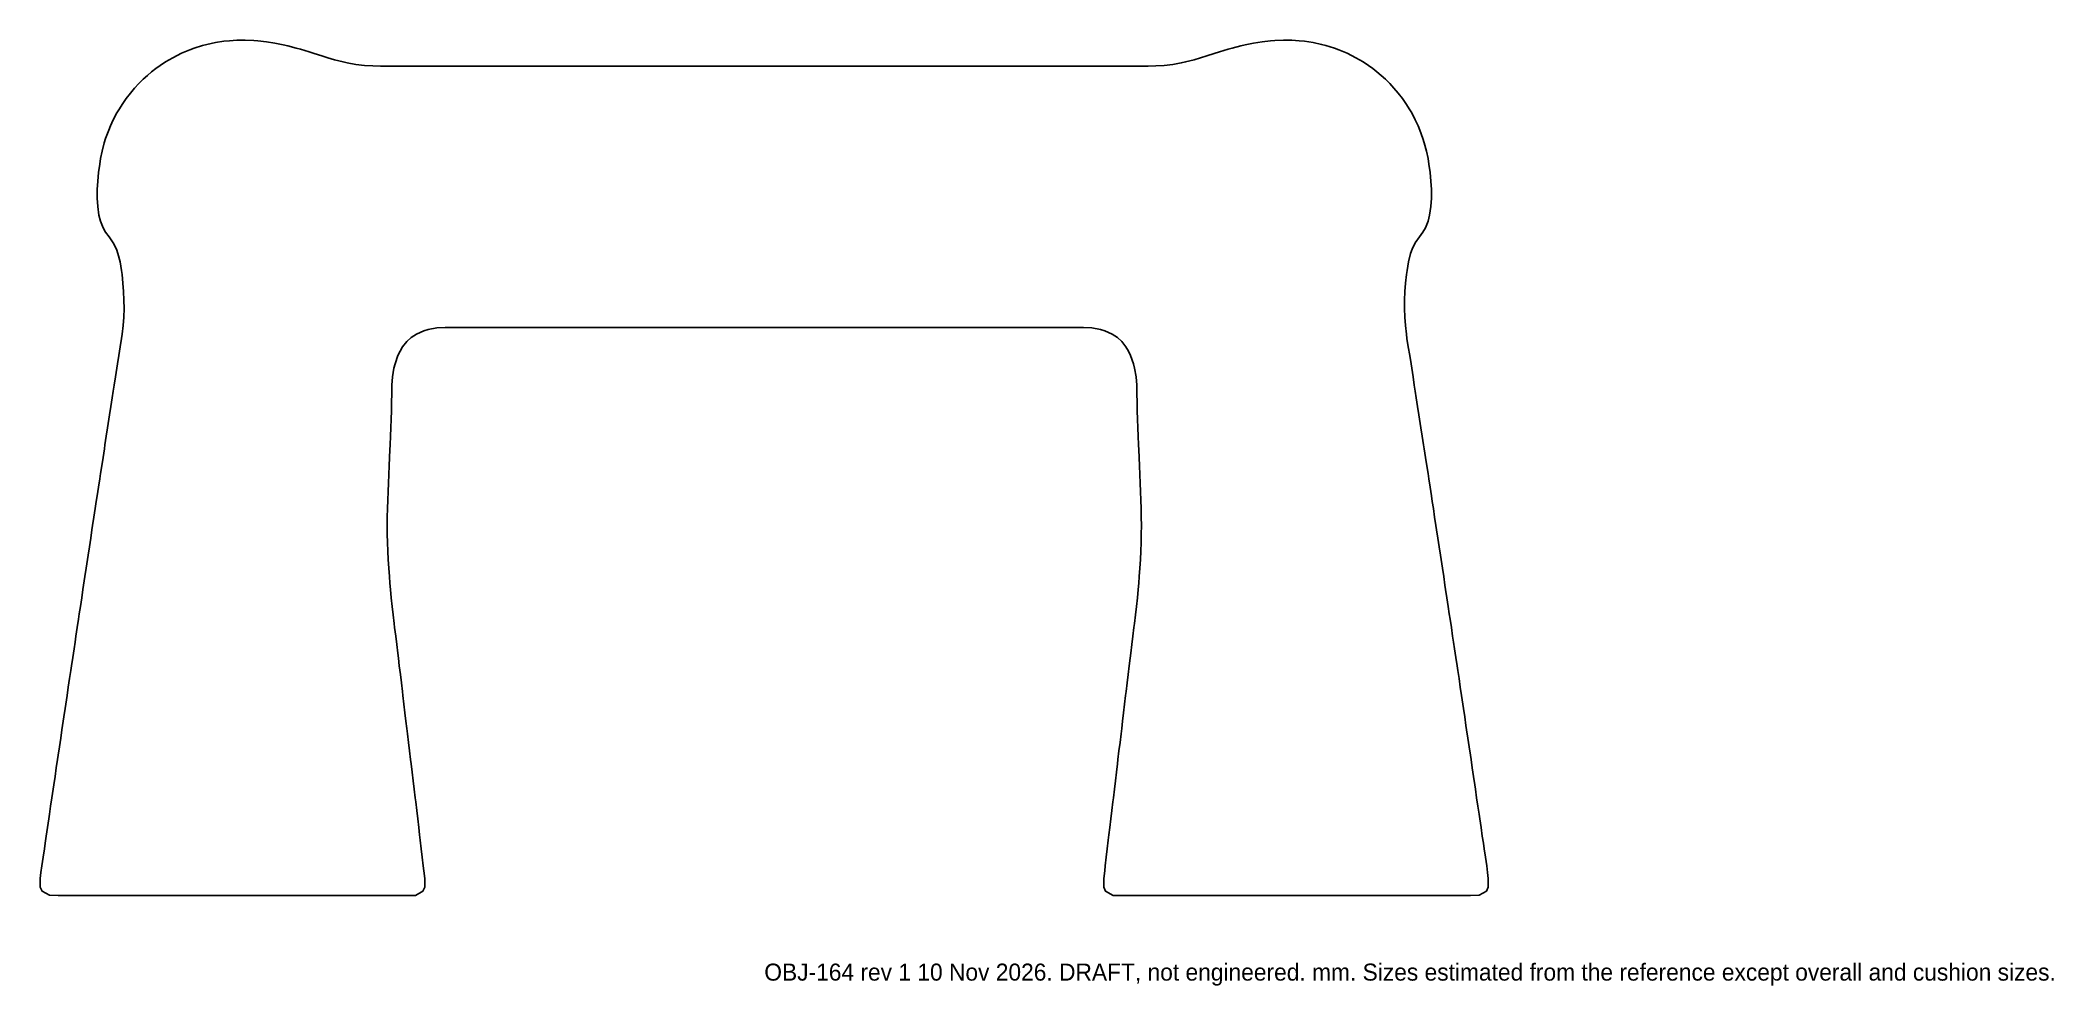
# Model space of a CAD drawing. Header units: millimetres. Extents: x -340 to 606, y -42 to 402.
import ezdxf

# ---------------------------------------------------------------- set-up
doc = ezdxf.new("R2010")
doc.units = ezdxf.units.MM
doc.layers.add('NOTE', color=8, linetype='Continuous')
doc.layers.add('PROFILE', color=7, linetype='Continuous')

msp = doc.modelspace()

# ---------------------------------------------------------------- linework, layer by layer
at = {"layer": 'PROFILE'}
msp.add_lwpolyline([(340, 10.85), (339.57, 14), (338.98, 18), (338.4, 22), (338, 24.7), (337.51, 28), (336.93, 32), (336.34, 36), (336, 38.29), (335.45, 42), (334.86, 46), (334.27, 50), (333.98, 52), (333.39, 56), (332.8, 60), (332.21, 64), (331.91, 66), (331.32, 70), (330.72, 74), (330.13, 78), (329.83, 80), (329.24, 84), (328.65, 88), (328.05, 92), (327.75, 94), (327.16, 98), (326.56, 102), (326, 105.76), (325.67, 108), (325.07, 112), (324.47, 116), (324, 119.14), (323.57, 122), (322.97, 126), (322.37, 130), (322, 132.48), (321.47, 136), (320.87, 140), (320.27, 144), (319.97, 146), (319.36, 150), (318.76, 154), (318.15, 158), (317.85, 160), (317.24, 164), (316.64, 168), (316.03, 172), (315.73, 174), (315.12, 178), (314.51, 182), (314, 185.33), (313.59, 188), (312.98, 192), (312.37, 196), (312, 198.4), (311.45, 202), (310.83, 206), (310.22, 210), (309.91, 212), (309.29, 216), (308.67, 220), (308.05, 224), (307.74, 226), (307.12, 230), (306.5, 234), (306, 237.21), (305.56, 240), (304.94, 244), (304.31, 248), (304, 250), (303.37, 254), (302.74, 258), (302.11, 262), (301.81, 264), (301.36, 268), (301.07, 272), (300.95, 276), (300.99, 280), (301.17, 284), (301.48, 288), (301.91, 292), (302.17, 294), (302.8, 298), (303.8, 302), (304.55, 304), (306, 306.96), (308, 309.74), (309.63, 312), (310.74, 314), (312, 317.17), (312.73, 320), (313.34, 324), (313.6, 328), (313.57, 332), (313.33, 336), (312.93, 340), (312.41, 344), (312, 346.55), (311.31, 350), (310.26, 354), (309.63, 356), (308.17, 360), (307.33, 362), (306, 364.85), (304.34, 368), (303.17, 370), (301.9, 372), (300, 374.74), (298, 377.34), (296, 379.7), (294, 381.86), (292, 383.84), (290, 385.66), (288, 387.34), (286, 388.9), (284, 390.34), (281.48, 392), (278.08, 394), (276, 395.09), (274, 396.06), (270, 397.76), (268, 398.49), (264, 399.75), (262, 400.28), (258, 401.14), (254, 401.75), (251.45, 402), (248, 402.2), (244, 402.21), (240, 402.02), (238, 401.86), (234, 401.41), (230, 400.78), (226.09, 400), (224, 399.53), (220, 398.51), (218, 397.95), (214, 396.77), (211.51, 396), (208, 394.89), (205.12, 394), (202, 393.07), (198, 392), (196, 391.55), (192, 390.84), (188, 390.39), (184, 390.1), (180.46, 390), (178, 389.99), (174, 389.99), (170, 389.99), (166, 389.99), (162, 389.99), (158, 389.99), (154, 389.99), (150, 389.99), (146, 389.99), (142, 389.99), (138, 389.99), (134, 389.99), (130, 389.99), (126, 389.99), (122, 389.99), (118, 389.99), (114, 389.99), (110, 389.99), (106, 389.99), (102, 389.99), (98, 389.99), (94, 389.99), (90, 389.99), (86, 389.99), (82, 389.99), (78, 389.99), (74, 389.99), (70, 389.99), (66, 389.99), (62, 389.99), (58, 389.99), (54, 389.99), (50, 389.99), (46, 389.99), (42, 389.99), (38, 389.99), (34, 389.99), (30, 389.99), (26, 389.99), (22, 389.99), (18, 389.99), (14, 389.99), (10, 389.99), (6, 389.99), (2, 389.99), (-2, 389.99), (-6, 389.99), (-10, 389.99), (-14, 389.99), (-18, 389.99), (-22, 389.99), (-26, 389.99), (-30, 389.99), (-34, 389.99), (-38, 389.99), (-42, 389.99), (-46, 389.99), (-50, 389.99), (-54, 389.99), (-58, 389.99), (-62, 389.99), (-66, 389.99), (-70, 389.99), (-74, 389.99), (-78, 389.99), (-82, 389.99), (-86, 389.99), (-90, 389.99), (-94, 389.99), (-98, 389.99), (-102, 389.99), (-106, 389.99), (-110, 389.99), (-114, 389.99), (-118, 389.99), (-122, 389.99), (-126, 389.99), (-130, 389.99), (-134, 389.99), (-138, 389.99), (-142, 389.99), (-146, 389.99), (-150, 389.99), (-154, 389.99), (-158, 389.99), (-162, 389.99), (-166, 389.99), (-170, 389.99), (-174, 389.99), (-178, 389.99), (-180.46, 390), (-184, 390.1), (-188, 390.39), (-192, 390.84), (-196, 391.55), (-198, 392), (-202, 393.07), (-205.12, 394), (-208, 394.89), (-211.51, 396), (-214, 396.77), (-218, 397.95), (-220, 398.51), (-224, 399.53), (-226.09, 400), (-230, 400.78), (-234, 401.41), (-238, 401.86), (-240, 402.02), (-244, 402.21), (-248, 402.2), (-251.45, 402), (-254, 401.75), (-258, 401.14), (-262, 400.28), (-264, 399.75), (-268, 398.49), (-270, 397.76), (-274, 396.06), (-276, 395.09), (-278.08, 394), (-281.48, 392), (-284, 390.34), (-286, 388.9), (-288, 387.34), (-290, 385.66), (-292, 383.84), (-294, 381.86), (-296, 379.7), (-298, 377.34), (-300, 374.74), (-301.9, 372), (-303.17, 370), (-304.34, 368), (-306, 364.85), (-307.33, 362), (-308.17, 360), (-309.63, 356), (-310.26, 354), (-311.31, 350), (-312, 346.55), (-312.41, 344), (-312.93, 340), (-313.33, 336), (-313.57, 332), (-313.6, 328), (-313.34, 324), (-312.73, 320), (-312, 317.17), (-310.74, 314), (-309.63, 312), (-308, 309.74), (-306, 306.96), (-304.55, 304), (-303.8, 302), (-302.8, 298), (-302.17, 294), (-301.91, 292), (-301.48, 288), (-301.17, 284), (-300.99, 280), (-300.95, 276), (-301.07, 272), (-301.36, 268), (-301.81, 264), (-302.11, 262), (-302.74, 258), (-303.37, 254), (-304, 250), (-304.31, 248), (-304.94, 244), (-305.56, 240), (-306, 237.21), (-306.5, 234), (-307.12, 230), (-307.74, 226), (-308.05, 224), (-308.67, 220), (-309.29, 216), (-309.91, 212), (-310.22, 210), (-310.83, 206), (-311.45, 202), (-312, 198.4), (-312.37, 196), (-312.98, 192), (-313.59, 188), (-314, 185.33), (-314.51, 182), (-315.12, 178), (-315.73, 174), (-316.03, 172), (-316.64, 168), (-317.24, 164), (-317.85, 160), (-318.15, 158), (-318.76, 154), (-319.36, 150), (-319.97, 146), (-320.27, 144), (-320.87, 140), (-321.47, 136), (-322, 132.48), (-322.37, 130), (-322.97, 126), (-323.57, 122), (-324, 119.14), (-324.47, 116), (-325.07, 112), (-325.67, 108), (-326, 105.76), (-326.56, 102), (-327.16, 98), (-327.75, 94), (-328.05, 92), (-328.65, 88), (-329.24, 84), (-329.83, 80), (-330.13, 78), (-330.72, 74), (-331.32, 70), (-331.91, 66), (-332.21, 64), (-332.8, 60), (-333.39, 56), (-333.98, 52), (-334.27, 50), (-334.86, 46), (-335.45, 42), (-336, 38.29), (-336.34, 36), (-336.93, 32), (-337.51, 28), (-338, 24.7), (-338.4, 22), (-338.98, 18), (-339.57, 14), (-340, 10.85), (-340.31, 8), (-340.34, 4), (-339.48, 2), (-336, 0.11), (-332, 0), (-328, 0), (-324, 0), (-320, 0), (-316, 0), (-312, 0), (-308, 0), (-304, 0), (-300, 0), (-296, 0), (-292, 0), (-288, 0), (-284, 0), (-280, 0), (-276, 0), (-272, 0), (-268, 0), (-264, 0), (-260, 0), (-256, 0), (-252, 0), (-248, 0), (-244, 0), (-240, 0), (-236, 0), (-232, 0), (-228, 0), (-224, 0), (-220, 0), (-216, 0), (-212, 0), (-208, 0), (-204, 0), (-200, 0), (-196, 0), (-192, 0), (-188, 0), (-184, 0), (-180, 0), (-176, 0), (-172, 0), (-168, 0), (-164, 0.1), (-160.43, 2), (-159.58, 4), (-159.61, 8), (-160, 11.67), (-160.28, 14), (-160.75, 18), (-161.23, 22), (-161.7, 26), (-162, 28.48), (-162.42, 32), (-162.9, 36), (-163.38, 40), (-163.85, 44), (-164.09, 46), (-164.57, 50), (-165.05, 54), (-165.53, 58), (-166, 61.91), (-166.25, 64), (-166.73, 68), (-167.21, 72), (-167.69, 76), (-168, 78.54), (-168.42, 82), (-168.9, 86), (-169.38, 90), (-169.87, 94), (-170.11, 96), (-170.59, 100), (-171.08, 104), (-171.57, 108), (-172, 111.58), (-172.29, 114), (-172.78, 118), (-173.27, 122), (-173.76, 126), (-174, 128), (-174.49, 132), (-174.94, 136), (-175.36, 140), (-175.74, 144), (-176, 146.97), (-176.24, 150), (-176.53, 154), (-176.77, 158), (-176.97, 162), (-177.11, 166), (-177.2, 170), (-177.24, 174), (-177.22, 178), (-177.15, 182), (-177.02, 186), (-176.86, 190), (-176.7, 194), (-176.52, 198), (-176.34, 202), (-176.16, 206), (-176, 209.54), (-175.89, 212), (-175.72, 216), (-175.57, 220), (-175.42, 224), (-175.3, 228), (-175.21, 232), (-175.14, 236), (-175.05, 240), (-174.73, 244), (-174.08, 248), (-173.59, 250), (-172.2, 254), (-171.23, 256), (-170, 258.03), (-168, 260.51), (-166, 262.35), (-163.54, 264), (-160, 265.61), (-158, 266.22), (-154, 266.94), (-150, 267.17), (-146, 267.18), (-142, 267.18), (-138, 267.18), (-134, 267.18), (-130, 267.18), (-126, 267.18), (-122, 267.18), (-118, 267.18), (-114, 267.18), (-110, 267.18), (-106, 267.18), (-102, 267.18), (-98, 267.18), (-94, 267.18), (-90, 267.18), (-86, 267.18), (-82, 267.18), (-78, 267.18), (-74, 267.18), (-70, 267.18), (-66, 267.18), (-62, 267.18), (-58, 267.18), (-54, 267.18), (-50, 267.18), (-46, 267.18), (-42, 267.18), (-38, 267.18), (-34, 267.18), (-30, 267.18), (-26, 267.18), (-22, 267.18), (-18, 267.18), (-14, 267.18), (-10, 267.18), (-6, 267.18), (-2, 267.18), (2, 267.18), (6, 267.18), (10, 267.18), (14, 267.18), (18, 267.18), (22, 267.18), (26, 267.18), (30, 267.18), (34, 267.18), (38, 267.18), (42, 267.18), (46, 267.18), (50, 267.18), (54, 267.18), (58, 267.18), (62, 267.18), (66, 267.18), (70, 267.18), (74, 267.18), (78, 267.18), (82, 267.18), (86, 267.18), (90, 267.18), (94, 267.18), (98, 267.18), (102, 267.18), (106, 267.18), (110, 267.18), (114, 267.18), (118, 267.18), (122, 267.18), (126, 267.18), (130, 267.18), (134, 267.18), (138, 267.18), (142, 267.18), (146, 267.18), (150, 267.17), (154, 266.94), (158, 266.22), (160, 265.61), (163.54, 264), (166, 262.35), (168, 260.51), (170, 258.03), (171.23, 256), (172.2, 254), (173.59, 250), (174.08, 248), (174.73, 244), (175.05, 240), (175.14, 236), (175.21, 232), (175.3, 228), (175.42, 224), (175.57, 220), (175.72, 216), (175.89, 212), (176, 209.54), (176.16, 206), (176.34, 202), (176.52, 198), (176.7, 194), (176.86, 190), (177.02, 186), (177.15, 182), (177.22, 178), (177.24, 174), (177.2, 170), (177.11, 166), (176.97, 162), (176.77, 158), (176.53, 154), (176.24, 150), (176, 146.97), (175.74, 144), (175.36, 140), (174.94, 136), (174.49, 132), (174, 128), (173.76, 126), (173.27, 122), (172.78, 118), (172.29, 114), (172, 111.58), (171.57, 108), (171.08, 104), (170.59, 100), (170.11, 96), (169.87, 94), (169.38, 90), (168.9, 86), (168.42, 82), (168, 78.54), (167.69, 76), (167.21, 72), (166.73, 68), (166.25, 64), (166, 61.91), (165.53, 58), (165.05, 54), (164.57, 50), (164.09, 46), (163.85, 44), (163.38, 40), (162.9, 36), (162.42, 32), (162, 28.48), (161.7, 26), (161.23, 22), (160.75, 18), (160.28, 14), (160, 11.67), (159.61, 8), (159.58, 4), (160.43, 2), (164, 0.1), (168, 0), (172, 0), (176, 0), (180, 0), (184, 0), (188, 0), (192, 0), (196, 0), (200, 0), (204, 0), (208, 0), (212, 0), (216, 0), (220, 0), (224, 0), (228, 0), (232, 0), (236, 0), (240, 0), (244, 0), (248, 0), (252, 0), (256, 0), (260, 0), (264, 0), (268, 0), (272, 0), (276, 0), (280, 0), (284, 0), (288, 0), (292, 0), (296, 0), (300, 0), (304, 0), (308, 0), (312, 0), (316, 0), (320, 0), (324, 0), (328, 0), (332, 0), (336, 0.11), (339.48, 2), (340.34, 4), (340.31, 8), (340, 10.85)], close=True, dxfattribs=at)

# ---------------------------------------------------------------- texts
at = {"layer": 'NOTE'}
msp.add_text('OBJ-164 rev 1 10 Nov 2026. DRAFT, not engineered. mm. Sizes estimated from the reference except overall and cushion sizes.', height=8, dxfattribs=at).set_placement((0, -40))

doc.saveas('drawing.dxf')
